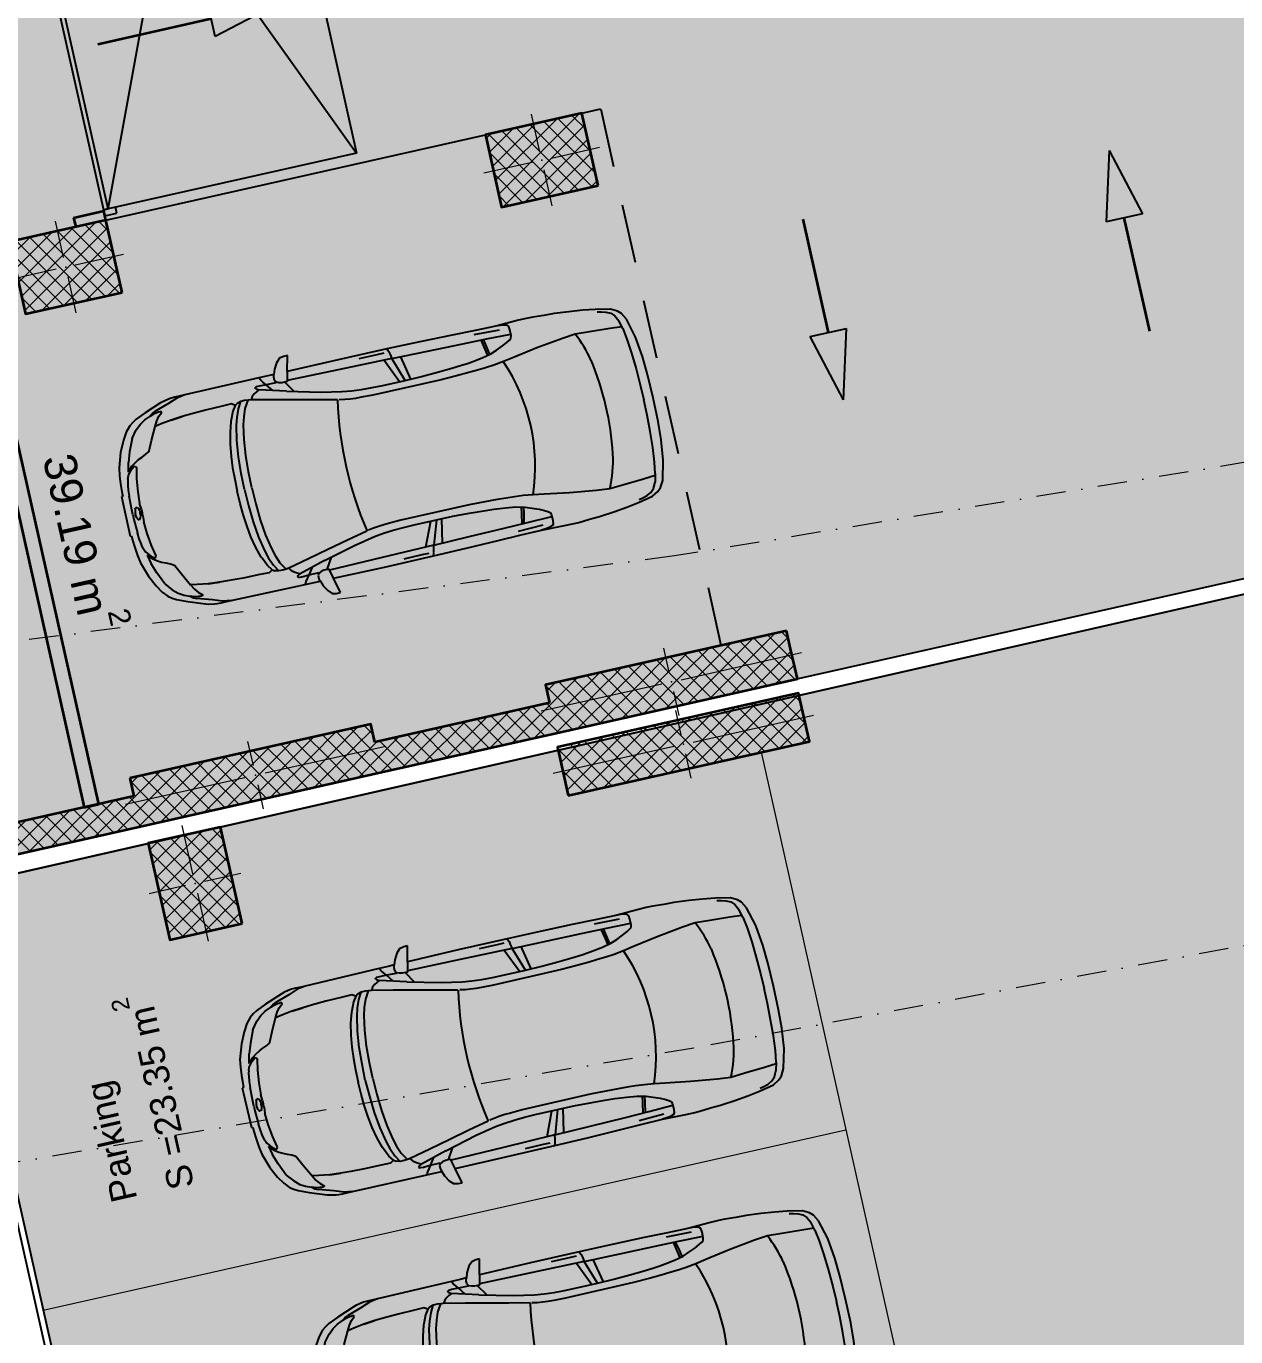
# Model space of a CAD drawing. Header units: millimetres. Extents: x -7085 to 93650, y -113521 to 35214.
# Drawn here: x 57677 to 67471, y -36957 to -26350 of the extents above; entities that cross this region are included whole.
import ezdxf

# ---------------------------------------------------------------- set-up
doc = ezdxf.new("R2010")
doc.units = ezdxf.units.MM
doc.header["$MEASUREMENT"] = 0
doc.linetypes.add('Dot & Dashed', pattern=[502.708322, 238.125, -132.291667, 0, -132.291655])
doc.linetypes.add('Long Dashed', pattern=[793.749976, 476.249993, -317.499983])
for name, color, linetype, lineweight in [('A - Fill Zone_Pen_No__1', 7, 'Continuous', 13), ('A - Muret_Pen_No__7', 7, 'Continuous', 35), ('A - Pllaka mbi bodrum_Pen_No__42', 8, 'Continuous', 25), ('A - Pllaka Suteren_Pen_No__42', 8, 'Continuous', 25), ('A - Shtyllat_Pen_No__1', 7, 'Continuous', 13), ('A - Shtyllat_Pen_No__7', 7, 'Continuous', 35), ('A -Polyline_Pen_No__1', 7, 'Continuous', 13), ('A -Polyline_Pen_No__42', 8, 'Continuous', 25), ('A4 - Pllaka Suterenit_Pen_No__42', 8, 'Continuous', 25), ('ARCHICAD Doors_Pen_No__42', 8, 'Continuous', 25), ('Interior - Furniture _Pen_No__42', 8, 'Continuous', 25)]:
    doc.layers.add(name, color=color, linetype=linetype, lineweight=lineweight)
for name, color, linetype, lineweight, true_color in [('A - Fill Zone_Pen_No__102', 7, 'Continuous', 13, 0xcccccc), ('A - Fill Zone_Pen_No__156', 7, 'Continuous', 20, 0x54689e), ('A - Fill Zone_Pen_No__176', 7, 'Continuous', 15, 0x93a0c6), ('A - Muret_Pen_No__102', 7, 'Continuous', 13, 0xcccccc), ('A - Parcelat_Pen_No__161', 7, 'Continuous', 13, 0x6a6a6a), ('A - Sutereni Polyline_Pen_No__4', 7, 'Continuous', 20, 0x029e21), ('A -Polyline_Pen_No__48', 7, 'Continuous', 25, 0xa80f02), ('A -Polyline_Pen_No__8', 7, 'Continuous', 35, 0xa80f02)]:
    doc.layers.add(name, color=color, linetype=linetype, lineweight=lineweight, true_color=true_color)
for name, color, linetype in [('A - Muret', 7, 'Continuous'), ('A - Pllaka mbi bodrum', 7, 'Continuous'), ('A - Pllaka Suteren', 7, 'Continuous'), ('A - Shtyllat', 7, 'Continuous'), ('A -Polyline', 7, 'Continuous'), ('A4 - Pllaka Suterenit', 7, 'Continuous')]:
    doc.layers.add(name, color=color, linetype=linetype)
doc.styles.add('GENERATED_STYLE_1', font='')
doc.styles.get('GENERATED_STYLE_1').set_extended_font_data('Arial', bold=True)
pattern_1 = [(45, (0, 0), (-68.94291, 68.94291), []), (135, (0, 0), (68.94291, 68.94291), [])]

# ---------------------------------------------------------------- blocks, each defined once
blk = doc.blocks.new('Slab_2', base_point=(52250, 0))
at = {"layer": 'A - Pllaka Suteren_Pen_No__42', "color": 8, "linetype": 'Continuous', "lineweight": 25, "flags": 128}
blk.add_lwpolyline([(52250, 0), (73150, 0), (73150, -14958), (72314, -15145), (75434, -29049), (55508, -33521), (54446, -28788), (53340, -23861), (52250, -19001)], close=True, dxfattribs=at)
blk = doc.blocks.new('Slab_4', base_point=(52202, -19051))
at = {"layer": 'A - Pllaka mbi bodrum_Pen_No__42', "color": 8, "linetype": 'Continuous', "lineweight": 25, "flags": 128}
blk.add_lwpolyline([(52202, -19051), (4150, -19050), (4150, -24901), (27100, -24901), (27100, -53141), (34367, -53141), (34572, -54048), (58272, -48655), (58121, -47975), (60193, -47573), (56977, -33242), (55470, -33580), (54395, -28800), (53758, -28901), (42448, -29954), (42022, -24921), (53287, -23873)], close=True, dxfattribs=at)
blk = doc.blocks.new('Slab_7', base_point=(75456, -29147))
at = {"layer": 'A4 - Pllaka Suterenit_Pen_No__42', "color": 8, "linetype": 'Continuous', "lineweight": 25, "flags": 128}
blk.add_lwpolyline([(75456, -29147), (55543, -33675), (58736, -47907), (58671, -47919), (58819, -48582), (63265, -68393), (83257, -63910)], close=True, dxfattribs=at)
blk = doc.blocks.new('Slab_8', base_point=(63264, -68393))
at = {"layer": 'A4 - Pllaka Suterenit_Pen_No__42', "color": 8, "linetype": 'Continuous', "lineweight": 25, "flags": 128}
blk.add_lwpolyline([(63264, -68393), (83257, -63910), (75456, -29147), (57048, -33333), (60253, -47613), (58670, -47919), (58818, -48582), (58819, -48582)], close=True, dxfattribs=at)
blk = doc.blocks.new('Wall_19', base_point=(63921, -31633))
at = {"layer": 'A - Muret_Pen_No__102', "linetype": 'Continuous', "lineweight": 13, "true_color": 0xcccccc}
h = blk.add_hatch(dxfattribs=at)
h.set_pattern_fill('Concrete_Block', color=254, style=0, pattern_type=2)
h.set_pattern_definition(pattern_1)
h.paths.add_polyline_path([(60500, -32144), (60554, -32388), (61969, -32071), (61914, -31827)])
h = blk.add_hatch(dxfattribs=at)
h.set_pattern_fill('Concrete_Block', color=254, style=0, pattern_type=2)
h.set_pattern_definition(pattern_1)
h.paths.add_polyline_path([(55844, -33189), (55898, -33433), (58603, -32826), (58548, -32582)])
at = {"layer": 'A - Muret_Pen_No__7', "color": 7, "linetype": 'Continuous', "lineweight": 35, "flags": 128}
for points in [[(61914, -31827), (60500, -32144)], [(60554, -32388), (61969, -32071)], [(58548, -32582), (55844, -33189)], [(55898, -33433), (58603, -32826)]]:
    blk.add_lwpolyline(points, dxfattribs=at)
blk = doc.blocks.new('Door 22')
at = {"layer": 'ARCHICAD Doors_Pen_No__42', "color": 8, "linetype": 'Continuous', "lineweight": 25}
for p, q in [((-260, 394), (-237, 427)), ((-237, 427), (372, 0)), ((349, -33), (-260, 394)), ((-387, 24), (-437, 24)), ((-437, 24), (-437, 5)), ((-437, 5), (-387, 5)), ((-400, 5), (-437, 5)), ((-400, 5), (-437, 5)), ((-375, 5), (-400, 5)), ((-400, 5), (-400, 0)), ((-400, 0), (-400, 5)), ((-400, 0), (-400, 5)), ((-400, 0), (-375, 0)), ((-372, 0), (-400, 0)), ((-400, 0), (-400, -115)), ((-400, -115), (-400, 0)), ((-400, -115), (-400, 0)), ((-387, 5), (-387, 24)), ((-375, 0), (-375, 5)), ((-372, -40), (-372, 0)), ((372, 0), (349, -33)), ((400, 0), (372, 0)), ((372, 0), (372, -40)), ((400, 5), (375, 5)), ((375, 5), (375, 0)), ((375, 0), (400, 0)), ((437, 24), (387, 24)), ((387, 24), (387, 5)), ((387, 5), (437, 5)), ((400, 0), (400, 5)), ((400, 0), (400, 5)), ((400, 0), (400, 5)), ((400, 5), (437, 5)), ((400, 5), (437, 5)), ((400, -115), (400, 0)), ((400, -115), (400, 0)), ((400, -115), (400, 0)), ((437, 5), (437, 24)), ((-360, -40), (-372, -40)), ((-360, -115), (-360, -40)), ((372, -40), (360, -40)), ((360, -40), (360, -115)), ((-387, -115), (-437, -115)), ((-437, -115), (-437, -134)), ((-400, -115), (-437, -115)), ((-400, -115), (-437, -115)), ((-437, -134), (-387, -134)), ((-400, -115), (-360, -115)), ((-387, -134), (-387, -115)), ((360, -115), (400, -115)), ((437, -115), (387, -115)), ((387, -115), (387, -134)), ((387, -134), (437, -134)), ((400, -115), (437, -115)), ((400, -115), (437, -115)), ((437, -134), (437, -115))]:
    blk.add_line(p, q, dxfattribs=at)
blk.add_arc((372, 0), 744, 145, 180, dxfattribs=at)
blk = doc.blocks.new('Wall_30', base_point=(57257, -28158))
at = {"layer": 'A - Muret_Pen_No__102', "linetype": 'Continuous', "lineweight": 0, "true_color": 0xcccccc}
for points in [[(57257, -28158), (57166, -28301), (57273, -28779), (57390, -28753)], [(57565, -29533), (57448, -29560), (58147, -32672), (58264, -32646)]]:
    blk.add_hatch(color=254, dxfattribs=at).paths.add_polyline_path(points)
at = {"layer": 'A - Muret_Pen_No__7', "color": 7, "linetype": 'Continuous', "lineweight": 35}
for p, q in [((57273, -28779), (57265, -28743)), ((57390, -28753), (57382, -28717)), ((57278, -28778), (57273, -28779)), ((57390, -28753), (57278, -28778)), ((57453, -29559), (57448, -29560)), ((57448, -29560), (57456, -29596)), ((57565, -29533), (57453, -29559)), ((57565, -29533), (57573, -29569))]:
    blk.add_line(p, q, dxfattribs=at)
at = {"layer": 'A - Muret_Pen_No__7', "color": 7, "linetype": 'Continuous', "lineweight": 35, "flags": 128}
for points in [[(57390, -28753), (57257, -28158)], [(57166, -28301), (57273, -28779)], [(57448, -29560), (58147, -32672)], [(58264, -32646), (57565, -29533)], [(58147, -32672), (58264, -32646)]]:
    blk.add_lwpolyline(points, dxfattribs=at)
at = {"layer": 'ARCHICAD Doors_Pen_No__42', "color": 8, "linetype": 'Continuous', "lineweight": 25, "zscale": 1000, "rotation": 102.6469138785916}
blk.add_blockref('Door 22', (57365, -29168), dxfattribs=at)
blk = doc.blocks.new('Overhead Garage Door 22')
at = {"layer": 'ARCHICAD Doors_Pen_No__42', "color": 8, "linetype": 'Continuous', "lineweight": 25}
for p, q in [((2440, 2350), (-2440, 2350)), ((-2440, 2350), (-2440, 290)), ((-2440, 290), (2440, 2350)), ((2440, 290), (-2440, 2350)), ((2440, 290), (2440, 2350)), ((-2490, 250), (-2490, 350)), ((-2490, 350), (-2440, 350)), ((-2440, 350), (-2440, 250)), ((2440, 350), (2490, 350)), ((2440, 250), (2440, 350)), ((2490, 350), (2490, 250)), ((-2440, 250), (-2490, 250)), ((-2450, 0), (-2450, 250)), ((-2440, 250), (-2440, 290)), ((-2440, 290), (2440, 290)), ((2440, 250), (-2440, 250)), ((2440, 290), (2440, 250)), ((2490, 250), (2440, 250)), ((2450, 0), (2450, 250))]:
    blk.add_line(p, q, dxfattribs=at)
blk = doc.blocks.new('Wall_34', base_point=(58321, -27919))
at = {"layer": 'A - Muret_Pen_No__102', "linetype": 'Continuous', "lineweight": 0, "true_color": 0xcccccc}
for points in [[(57216, -22991), (56972, -23046), (56988, -23119), (57232, -23064)], [(58305, -27845), (58061, -27900), (58078, -27973), (58321, -27919)]]:
    blk.add_hatch(color=254, dxfattribs=at).paths.add_polyline_path(points)
at = {"layer": 'A - Muret_Pen_No__7', "color": 7, "linetype": 'Continuous', "lineweight": 35}
for p, q in [((56988, -23119), (57232, -23064)), ((58061, -27900), (58305, -27845))]:
    blk.add_line(p, q, dxfattribs=at)
at = {"layer": 'A - Muret_Pen_No__7', "color": 7, "linetype": 'Continuous', "lineweight": 35, "flags": 128}
for points in [[(57232, -23064), (57216, -22991)], [(56972, -23046), (56988, -23119)], [(58321, -27919), (58305, -27845)], [(58061, -27900), (58078, -27973)]]:
    blk.add_lwpolyline(points, dxfattribs=at)
at = {"layer": 'ARCHICAD Doors_Pen_No__42', "color": 8, "linetype": 'Continuous', "lineweight": 25, "xscale": -1, "zscale": 1000, "rotation": 282.6469138785832}
blk.add_blockref('Overhead Garage Door 22', (57525, -25510), dxfattribs=at)
blk = doc.blocks.new('Column_58', base_point=(59535, -32412))
at = {"layer": 'A - Shtyllat', "linetype": 'Continuous', "lineweight": 0, "true_color": 0x000000}
h = blk.add_hatch(dxfattribs=at)
h.set_pattern_fill('Concrete_Block', color=18, style=0, pattern_type=2)
h.set_pattern_definition(pattern_1)
h.paths.add_polyline_path([(58515, -32436), (58548, -32582), (60500, -32144), (60467, -31998)])
h = blk.add_hatch(dxfattribs=at)
h.set_pattern_fill('Concrete_Block', color=18, style=0, pattern_type=2)
h.set_pattern_definition(pattern_1)
h.paths.add_polyline_path([(58548, -32582), (58603, -32826), (60554, -32388), (60500, -32144)])
at = {"layer": 'A - Shtyllat_Pen_No__1', "color": 7, "linetype": 'Continuous', "lineweight": 13}
for p, q in [((59517, -32334), (59473, -32139)), ((59613, -32394), (60589, -32176)), ((59457, -32430), (58481, -32648)), ((59552, -32490), (59596, -32685))]:
    blk.add_line(p, q, dxfattribs=at)
blk.add_point((59535, -32412), dxfattribs=at)
at = {"layer": 'A - Shtyllat_Pen_No__7', "color": 7, "linetype": 'Continuous', "lineweight": 35, "flags": 128}
for points in [[(60500, -32144), (60467, -31998), (58515, -32436)], [(58515, -32436), (58548, -32582)], [(58603, -32826), (60554, -32388)]]:
    blk.add_lwpolyline(points, dxfattribs=at)
blk = doc.blocks.new('Column_63', base_point=(61851, -27434))
at = {"layer": 'A - Shtyllat', "linetype": 'Continuous', "lineweight": 0, "true_color": 0x000000}
h = blk.add_hatch(dxfattribs=at)
h.set_pattern_fill('Concrete_Block', color=18, style=0, pattern_type=2)
h.set_pattern_definition(pattern_1)
h.paths.add_polyline_path([(62307, -27639), (62176, -27054), (61395, -27229), (61526, -27814)])
at = {"layer": 'A - Shtyllat_Pen_No__1', "color": 7, "linetype": 'Continuous', "lineweight": 13}
for p, q in [((61834, -27356), (61768, -27063)), ((61929, -27417), (62319, -27329)), ((61773, -27452), (61383, -27539)), ((61869, -27512), (61934, -27805))]:
    blk.add_line(p, q, dxfattribs=at)
blk.add_point((61851, -27434), dxfattribs=at)
at = {"layer": 'A - Shtyllat_Pen_No__7', "color": 7, "linetype": 'Continuous', "lineweight": 35, "flags": 128}
blk.add_lwpolyline([(62307, -27639), (62176, -27054), (61395, -27229), (61526, -27814)], close=True, dxfattribs=at)
blk = doc.blocks.new('Column_64', base_point=(62901, -31657))
at = {"layer": 'A - Shtyllat', "linetype": 'Continuous', "lineweight": 0, "true_color": 0x000000}
h = blk.add_hatch(dxfattribs=at)
h.set_pattern_fill('Concrete_Block', color=18, style=0, pattern_type=2)
h.set_pattern_definition(pattern_1)
h.paths.add_polyline_path([(63833, -31243), (61881, -31680), (61914, -31827), (63866, -31389)])
h = blk.add_hatch(dxfattribs=at)
h.set_pattern_fill('Concrete_Block', color=18, style=0, pattern_type=2)
h.set_pattern_definition(pattern_1)
h.paths.add_polyline_path([(63866, -31389), (61914, -31827), (61969, -32071), (63921, -31633)])
at = {"layer": 'A - Shtyllat_Pen_No__1', "color": 7, "linetype": 'Continuous', "lineweight": 13}
for p, q in [((62883, -31579), (62840, -31383)), ((62979, -31639), (63955, -31420)), ((62823, -31674), (61847, -31893)), ((62919, -31735), (62962, -31930))]:
    blk.add_line(p, q, dxfattribs=at)
blk.add_point((62901, -31657), dxfattribs=at)
at = {"layer": 'A - Shtyllat_Pen_No__7', "color": 7, "linetype": 'Continuous', "lineweight": 35, "flags": 128}
for points in [[(63833, -31243), (61881, -31680), (61914, -31827)], [(63866, -31389), (63833, -31243)], [(61969, -32071), (63921, -31633), (63866, -31389)]]:
    blk.add_lwpolyline(points, dxfattribs=at)
blk = doc.blocks.new('Column_67', base_point=(57997, -28299))
at = {"layer": 'A - Shtyllat', "linetype": 'Continuous', "lineweight": 0, "true_color": 0x000000}
h = blk.add_hatch(dxfattribs=at)
h.set_pattern_fill('Concrete_Block', color=18, style=0, pattern_type=2)
h.set_pattern_definition(pattern_1)
h.paths.add_polyline_path([(58453, -28504), (58321, -27919), (57541, -28094), (57672, -28679)])
at = {"layer": 'A - Shtyllat_Pen_No__1', "color": 7, "linetype": 'Continuous', "lineweight": 13}
for p, q in [((57979, -28221), (57914, -27928)), ((58075, -28281), (58465, -28194)), ((57919, -28316), (57529, -28404)), ((58014, -28377), (58080, -28670))]:
    blk.add_line(p, q, dxfattribs=at)
blk.add_point((57997, -28299), dxfattribs=at)
at = {"layer": 'A - Shtyllat_Pen_No__7', "color": 7, "linetype": 'Continuous', "lineweight": 35, "flags": 128}
blk.add_lwpolyline([(58453, -28504), (58321, -27919), (57541, -28094), (57672, -28679)], close=True, dxfattribs=at)
blk = doc.blocks.new('Column_144', base_point=(59045, -33288))
at = {"layer": 'A - Shtyllat', "linetype": 'Continuous', "lineweight": 0, "true_color": 0x000000}
h = blk.add_hatch(dxfattribs=at)
h.set_pattern_fill('Concrete_Block', color=18, style=0, pattern_type=2)
h.set_pattern_definition(pattern_1)
h.paths.add_polyline_path([(59425, -33612), (59250, -32832), (58665, -32963), (58840, -33744)])
at = {"layer": 'A - Shtyllat_Pen_No__1', "color": 7, "linetype": 'Continuous', "lineweight": 13}
for p, q in [((59027, -33210), (58940, -32820)), ((58967, -33305), (58674, -33371)), ((59123, -33270), (59416, -33205)), ((59063, -33366), (59150, -33756))]:
    blk.add_line(p, q, dxfattribs=at)
blk.add_point((59045, -33288), dxfattribs=at)
at = {"layer": 'A - Shtyllat_Pen_No__7', "color": 7, "linetype": 'Continuous', "lineweight": 35, "flags": 128}
blk.add_lwpolyline([(59425, -33612), (59250, -32832), (58665, -32963), (58840, -33744)], close=True, dxfattribs=at)
blk = doc.blocks.new('Column_146', base_point=(62998, -32162))
at = {"layer": 'A - Shtyllat', "linetype": 'Continuous', "lineweight": 0, "true_color": 0x000000}
h = blk.add_hatch(dxfattribs=at)
h.set_pattern_fill('Concrete_Block', color=18, style=0, pattern_type=2)
h.set_pattern_definition(pattern_1)
h.paths.add_polyline_path([(62066, -32576), (64018, -32138), (63930, -31748), (61979, -32186)])
at = {"layer": 'A - Shtyllat_Pen_No__1', "color": 7, "linetype": 'Continuous', "lineweight": 13}
for p, q in [((62981, -32084), (62937, -31889)), ((63076, -32145), (64052, -31926)), ((62920, -32180), (61944, -32399)), ((63016, -32240), (63059, -32436))]:
    blk.add_line(p, q, dxfattribs=at)
blk.add_point((62998, -32162), dxfattribs=at)
at = {"layer": 'A - Shtyllat_Pen_No__7', "color": 7, "linetype": 'Continuous', "lineweight": 35, "flags": 128}
blk.add_lwpolyline([(62066, -32576), (64018, -32138), (63930, -31748), (61979, -32186)], close=True, dxfattribs=at)
blk = doc.blocks.new('Car 05 22')
at = {"layer": 'Interior - Furniture _Pen_No__42', "color": 8, "linetype": 'Continuous', "lineweight": 25}
for p, q in [((1961, 983), (1929, 983)), ((1929, 983), (1958, 858)), ((1997, 975), (1961, 983)), ((2027, 945), (1997, 975)), ((-78, 851), (-168, 845)), ((-24, 852), (-78, 851)), ((40, 852), (-24, 852)), ((231, 846), (40, 852)), ((591, 852), (400, 848)), ((857, 856), (591, 852)), ((1130, 859), (857, 856)), ((1130, 859), (1121, 838)), ((1536, 860), (1130, 859)), ((1958, 858), (1536, 860)), ((1958, 858), (1977, 777)), ((2055, 898), (2027, 945)), ((2068, 858), (2055, 898)), ((2120, 857), (2068, 858)), ((2075, 836), (2068, 858)), ((2193, 856), (2120, 857)), ((2182, 834), (2193, 856)), ((2808, 853), (2193, 856)), ((2856, 853), (2808, 853)), ((2808, 853), (2877, 843)), ((2891, 853), (2856, 853)), ((2923, 852), (2891, 853)), ((2945, 849), (2923, 852)), ((2990, 840), (2945, 849)), ((-758, 747), (-785, 722)), ((-706, 776), (-758, 747)), ((-701, 743), (-729, 716)), ((-585, 801), (-706, 776)), ((-665, 761), (-701, 743)), ((-627, 772), (-665, 761)), ((-595, 778), (-627, 772)), ((-483, 817), (-585, 801)), ((-372, 830), (-483, 817)), ((-252, 841), (-372, 830)), ((-168, 845), (-252, 841)), ((125, 791), (129, 820)), ((126, 744), (125, 791)), ((327, 762), (125, 756)), ((132, 723), (126, 744)), ((129, 820), (139, 832)), ((139, 832), (165, 840)), ((165, 840), (195, 844)), ((195, 844), (231, 846)), ((211, 809), (418, 816)), ((400, 848), (231, 846)), ((522, 765), (327, 762)), ((355, 762), (339, 683)), ((373, 763), (357, 683)), ((814, 769), (522, 765)), ((1109, 774), (814, 769)), ((1036, 773), (997, 579)), ((1042, 578), (1108, 774)), ((1173, 775), (1090, 578)), ((1115, 809), (1109, 774)), ((1109, 774), (1538, 780)), ((1120, 833), (1115, 809)), ((1121, 838), (1120, 836)), ((1120, 836), (1120, 833)), ((1163, 830), (1220, 829)), ((1220, 829), (1370, 831)), ((1538, 780), (1975, 786)), ((1939, 686), (1996, 777)), ((1977, 777), (2020, 777)), ((2000, 702), (2214, 763)), ((2020, 777), (2044, 783)), ((2044, 783), (2063, 792)), ((2063, 792), (2070, 800)), ((2069, 788), (2065, 794)), ((2069, 788), (2148, 790)), ((2070, 800), (2075, 809)), ((2075, 809), (2075, 836)), ((2107, 732), (2148, 790)), ((2148, 790), (2167, 814)), ((2148, 790), (2206, 792)), ((2167, 814), (2182, 834)), ((2206, 792), (2227, 791)), ((2227, 770), (2214, 763)), ((2214, 763), (2238, 752)), ((2227, 791), (2233, 790)), ((2234, 774), (2227, 770)), ((2233, 790), (2238, 787)), ((2238, 777), (2234, 774)), ((2241, 784), (2238, 787)), ((2238, 777), (2241, 781)), ((2238, 752), (2259, 740)), ((2241, 781), (2241, 784)), ((2877, 843), (2954, 814)), ((2904, 833), (2905, 833)), ((2954, 814), (3076, 775)), ((3014, 833), (2990, 840)), ((3154, 783), (3014, 833)), ((3022, 758), (3024, 762)), ((3024, 754), (3022, 758)), ((3024, 762), (3035, 765)), ((3038, 743), (3024, 754)), ((3035, 765), (3047, 764)), ((3051, 731), (3038, 743)), ((3047, 764), (3061, 763)), ((3061, 763), (3090, 757)), ((3100, 763), (3076, 775)), ((3090, 757), (3108, 751)), ((3114, 753), (3100, 763)), ((3108, 751), (3123, 746)), ((3123, 746), (3114, 753)), ((3170, 727), (3123, 746)), ((3236, 748), (3154, 783)), ((3269, 728), (3236, 748)), ((-815, 668), (-855, 511)), ((-785, 722), (-815, 668)), ((-768, 602), (-751, 670)), ((-729, 716), (-751, 670)), ((-501, 634), (-383, 642)), ((-383, 642), (-274, 631)), ((147, 711), (132, 723)), ((171, 697), (147, 711)), ((213, 677), (171, 697)), ((266, 655), (213, 677)), ((319, 636), (266, 655)), ((339, 683), (330, 634)), ((357, 683), (347, 629)), ((2000, 702), (1730, 634)), ((1953, 621), (2122, 660)), ((2122, 660), (2294, 698)), ((2259, 740), (2269, 731)), ((2269, 731), (2279, 722)), ((2279, 722), (2294, 698)), ((2294, 698), (2317, 701)), ((2294, 698), (2294, 698)), ((2317, 701), (2346, 703)), ((2355, 640), (2317, 701)), ((2346, 703), (2379, 702)), ((2380, 575), (2355, 640)), ((2410, 649), (2379, 702)), ((2379, 702), (2411, 694)), ((2436, 583), (2410, 649)), ((2411, 694), (2411, 694)), ((2429, 682), (2411, 694)), ((2429, 682), (2457, 700)), ((2429, 682), (2429, 682)), ((2429, 682), (2457, 640)), ((2457, 700), (2535, 698)), ((2457, 640), (2487, 574)), ((2535, 698), (2535, 698)), ((2535, 698), (2673, 696)), ((2673, 696), (2787, 691)), ((2787, 691), (2868, 687)), ((2868, 687), (2960, 679)), ((2960, 679), (2868, 687)), ((2960, 679), (3047, 666)), ((3047, 666), (3100, 657)), ((3065, 715), (3051, 731)), ((3077, 698), (3065, 715)), ((3100, 657), (3077, 698)), ((3153, 554), (3100, 657)), ((3212, 701), (3170, 727)), ((3254, 663), (3212, 701)), ((3302, 603), (3254, 663)), ((3299, 706), (3269, 728)), ((3337, 663), (3299, 706)), ((3374, 604), (3337, 663)), ((-768, 602), (-783, 510)), ((-764, 617), (-666, 624)), ((-666, 624), (-501, 634)), ((-274, 631), (-56, 601)), ((-56, 601), (146, 567)), ((146, 567), (233, 552)), ((233, 552), (315, 541)), ((315, 541), (384, 535)), ((393, 618), (319, 636)), ((384, 535), (454, 530)), ((475, 607), (393, 618)), ((454, 530), (526, 526)), ((521, 602), (475, 607)), ((570, 597), (521, 602)), ((653, 591), (570, 597)), ((773, 585), (653, 591)), ((907, 580), (773, 585)), ((1042, 578), (907, 580)), ((1228, 578), (1042, 578)), ((1316, 580), (1228, 578)), ((1403, 584), (1316, 580)), ((1484, 590), (1403, 584)), ((1562, 601), (1484, 590)), ((1511, 528), (1554, 533)), ((1554, 533), (1597, 541)), ((1730, 634), (1562, 601)), ((1597, 541), (1597, 541)), ((1611, 544), (1780, 582)), ((1780, 582), (1953, 621)), ((2397, 514), (2380, 575)), ((2454, 522), (2436, 583)), ((2487, 574), (2492, 562)), ((2492, 562), (2518, 477)), ((3190, 476), (3153, 554)), ((3302, 603), (3346, 501)), ((3418, 513), (3374, 604)), ((-855, 511), (-875, 345)), ((-783, 510), (-795, 391)), ((526, 526), (628, 522)), ((628, 522), (757, 518)), ((757, 518), (1323, 518)), ((1323, 518), (1420, 522)), ((1420, 522), (1467, 524)), ((1467, 524), (1511, 528)), ((2419, 396), (2397, 514)), ((2478, 401), (2454, 522)), ((2518, 477), (2538, 384)), ((3199, 467), (3190, 476)), ((3221, 454), (3199, 467)), ((3256, 439), (3221, 454)), ((3288, 425), (3256, 439)), ((3319, 408), (3288, 425)), ((3346, 501), (3374, 420)), ((3457, 393), (3418, 513)), ((-875, 345), (-883, 195)), ((-795, 391), (-802, 259)), ((2434, 266), (2419, 396)), ((2494, 269), (2478, 401)), ((2538, 384), (2551, 286)), ((3353, 384), (3319, 408)), ((3325, 377), (3321, 370)), ((3321, 370), (3321, 362)), ((3321, 362), (3338, 277)), ((3328, 380), (3325, 377)), ((3338, 379), (3328, 380)), ((3364, 358), (3338, 379)), ((3377, 360), (3353, 384)), ((3397, 316), (3364, 358)), ((3391, 344), (3374, 420)), ((3391, 344), (3377, 360)), ((3468, 331), (3457, 393)), ((3474, 264), (3468, 331)), ((-802, 259), (-807, 125)), ((2442, 132), (2434, 266)), ((2503, 133), (2494, 269)), ((2551, 286), (2560, 194)), ((3338, 277), (3352, 173)), ((3408, 289), (3397, 316)), ((3408, 289), (3414, 267)), ((3414, 267), (3418, 243)), ((3418, 243), (3424, 201)), ((3478, 200), (3474, 264)), ((-883, 195), (-885, 0)), ((-807, 125), (-808, 0)), ((2444, 0), (2442, 132)), ((2506, 0), (2503, 133)), ((2560, 194), (2564, 101)), ((3352, 173), (3358, 76)), ((3424, 201), (3428, 152)), ((3432, 40), (3428, 152)), ((3479, 165), (3478, 200)), ((3490, 165), (3479, 165)), ((3490, -165), (3490, 165)), ((-885, 0), (-883, -195)), ((-807, -125), (-808, 0)), ((2444, 0), (2442, -132)), ((2564, 101), (2566, 0)), ((2564, -101), (2566, 0)), ((3354, 28), (3358, 76)), ((3354, 28), (3354, -1)), ((3354, -28), (3354, 1)), ((3371, 12), (3370, -1)), ((3371, -12), (3370, 1)), ((3372, 24), (3371, 12)), ((3376, 39), (3372, 24)), ((3382, 47), (3376, 39)), ((3386, 48), (3382, 47)), ((3386, 48), (3394, 48)), ((3399, 47), (3394, 48)), ((3404, 39), (3399, 47)), ((3404, 39), (3408, 24)), ((3408, 24), (3410, 8)), ((3410, 8), (3410, 0)), ((3432, 57), (3432, 57)), ((3432, 0), (3432, 40)), ((3432, 0), (3432, -40)), ((2506, 0), (2503, -133)), ((2560, -194), (2564, -101)), ((3352, -173), (3358, -76)), ((3354, -28), (3358, -76)), ((3372, -24), (3371, -12)), ((3376, -39), (3372, -24)), ((3382, -47), (3376, -39)), ((3386, -48), (3382, -47)), ((3386, -48), (3394, -48)), ((3399, -47), (3394, -48)), ((3404, -39), (3399, -47)), ((3404, -39), (3408, -24)), ((3408, -24), (3410, -8)), ((3410, -8), (3410, 0)), ((3432, -40), (3428, -152)), ((3432, -57), (3432, -57)), ((-883, -195), (-875, -345)), ((-802, -259), (-807, -125)), ((2442, -132), (2434, -266)), ((2503, -133), (2494, -269)), ((2551, -286), (2560, -194)), ((3338, -277), (3352, -173)), ((3418, -243), (3424, -201)), ((3424, -201), (3428, -152)), ((3474, -264), (3478, -200)), ((3478, -200), (3479, -165)), ((3479, -165), (3490, -165)), ((-795, -391), (-802, -259)), ((2434, -266), (2419, -396)), ((2494, -269), (2478, -401)), ((2538, -384), (2551, -286)), ((3321, -362), (3338, -277)), ((3397, -316), (3364, -358)), ((3408, -289), (3397, -316)), ((3408, -289), (3414, -267)), ((3414, -267), (3418, -243)), ((3468, -331), (3474, -264)), ((-875, -345), (-855, -511)), ((-783, -510), (-795, -391)), ((2419, -396), (2397, -514)), ((2478, -401), (2454, -522)), ((2518, -477), (2538, -384)), ((3319, -408), (3288, -425)), ((3353, -384), (3319, -408)), ((3321, -370), (3321, -362)), ((3325, -377), (3321, -370)), ((3328, -380), (3325, -377)), ((3338, -379), (3328, -380)), ((3364, -358), (3338, -379)), ((3346, -501), (3374, -420)), ((3377, -360), (3353, -384)), ((3391, -344), (3374, -420)), ((3391, -344), (3377, -360)), ((3418, -513), (3457, -393)), ((3457, -393), (3468, -331)), ((-855, -511), (-815, -668)), ((-768, -602), (-783, -510)), ((454, -530), (526, -526)), ((526, -526), (628, -522)), ((628, -522), (757, -518)), ((757, -518), (1323, -518)), ((1323, -518), (1420, -522)), ((1420, -522), (1467, -524)), ((1467, -524), (1511, -528)), ((1511, -528), (1554, -533)), ((2397, -514), (2380, -575)), ((2454, -522), (2436, -583)), ((2492, -562), (2518, -477)), ((3190, -476), (3153, -554)), ((3199, -467), (3190, -476)), ((3221, -454), (3199, -467)), ((3256, -439), (3221, -454)), ((3288, -425), (3256, -439)), ((3302, -603), (3346, -501)), ((3374, -604), (3418, -513)), ((-768, -602), (-751, -670)), ((-764, -617), (-666, -624)), ((-666, -624), (-501, -634)), ((-501, -634), (-383, -642)), ((-383, -642), (-274, -631)), ((-274, -631), (-56, -601)), ((-56, -601), (146, -567)), ((146, -567), (233, -552)), ((233, -552), (315, -541)), ((319, -636), (266, -655)), ((315, -541), (384, -535)), ((393, -618), (319, -636)), ((339, -683), (330, -634)), ((357, -683), (347, -629)), ((384, -535), (454, -530)), ((475, -607), (393, -618)), ((521, -602), (475, -607)), ((570, -597), (521, -602)), ((653, -591), (570, -597)), ((773, -585), (653, -591)), ((907, -580), (773, -585)), ((1042, -578), (907, -580)), ((1036, -773), (997, -579)), ((1042, -578), (1108, -774)), ((1228, -578), (1042, -578)), ((1173, -775), (1090, -578)), ((1316, -580), (1228, -578)), ((1403, -584), (1316, -580)), ((1484, -590), (1403, -584)), ((1562, -601), (1484, -590)), ((1554, -533), (1597, -541)), ((1730, -634), (1562, -601)), ((1597, -541), (1597, -541)), ((1611, -544), (1780, -582)), ((2000, -702), (1730, -634)), ((1780, -582), (1953, -621)), ((1953, -621), (2122, -660)), ((2380, -575), (2355, -640)), ((2436, -583), (2410, -649)), ((2457, -640), (2487, -574)), ((2487, -574), (2492, -562)), ((3153, -554), (3100, -657)), ((3302, -603), (3254, -663)), ((3337, -663), (3374, -604)), ((-815, -668), (-785, -722)), ((-785, -722), (-758, -747)), ((-729, -716), (-751, -670)), ((-701, -743), (-729, -716)), ((132, -723), (126, -744)), ((147, -711), (132, -723)), ((171, -697), (147, -711)), ((213, -677), (171, -697)), ((266, -655), (213, -677)), ((355, -762), (339, -683)), ((373, -763), (357, -683)), ((1939, -686), (1996, -777)), ((2000, -702), (2214, -763)), ((2107, -732), (2148, -790)), ((2122, -660), (2294, -698)), ((2238, -752), (2259, -740)), ((2259, -740), (2269, -731)), ((2269, -731), (2279, -722)), ((2279, -722), (2294, -698)), ((2294, -698), (2317, -701)), ((2294, -698), (2294, -698)), ((2355, -640), (2317, -701)), ((2317, -701), (2346, -703)), ((2346, -703), (2379, -702)), ((2410, -649), (2379, -702)), ((2379, -702), (2411, -694)), ((2429, -682), (2411, -694)), ((2411, -694), (2411, -694)), ((2429, -682), (2457, -640)), ((2429, -682), (2429, -682)), ((2429, -682), (2457, -700)), ((2457, -700), (2535, -698)), ((2535, -698), (2673, -696)), ((2535, -698), (2535, -698)), ((2673, -696), (2787, -691)), ((2787, -691), (2868, -687)), ((2868, -687), (2960, -679)), ((2960, -679), (2868, -687)), ((2960, -679), (3047, -666)), ((3051, -731), (3038, -743)), ((3047, -666), (3100, -657)), ((3065, -715), (3051, -731)), ((3077, -698), (3065, -715)), ((3100, -657), (3077, -698)), ((3170, -727), (3123, -746)), ((3212, -701), (3170, -727)), ((3254, -663), (3212, -701)), ((3236, -748), (3269, -728)), ((3269, -728), (3299, -706)), ((3299, -706), (3337, -663)), ((-758, -747), (-706, -776)), ((-706, -776), (-585, -801)), ((-665, -761), (-701, -743)), ((-627, -772), (-665, -761)), ((-595, -778), (-627, -772)), ((-585, -801), (-483, -817)), ((-483, -817), (-372, -830)), ((-372, -830), (-252, -841)), ((-252, -841), (-168, -845)), ((-168, -845), (-78, -851)), ((40, -852), (231, -846)), ((126, -744), (125, -791)), ((327, -762), (125, -756)), ((125, -791), (129, -820)), ((129, -820), (139, -832)), ((139, -832), (165, -840)), ((165, -840), (195, -844)), ((195, -844), (231, -846)), ((211, -809), (418, -816)), ((231, -846), (400, -848)), ((522, -765), (327, -762)), ((400, -848), (591, -852)), ((814, -769), (522, -765)), ((1109, -774), (814, -769)), ((1109, -774), (1538, -780)), ((1115, -809), (1109, -774)), ((1120, -833), (1115, -809)), ((1120, -836), (1120, -833)), ((1121, -838), (1120, -836)), ((1130, -859), (1121, -838)), ((1163, -830), (1220, -829)), ((1220, -829), (1370, -831)), ((1538, -780), (1975, -786)), ((1958, -858), (1977, -777)), ((1977, -777), (2020, -777)), ((2020, -777), (2044, -783)), ((2044, -783), (2063, -792)), ((2063, -792), (2070, -800)), ((2069, -788), (2065, -794)), ((2075, -836), (2068, -858)), ((2069, -788), (2148, -790)), ((2070, -800), (2075, -809)), ((2075, -809), (2075, -836)), ((2148, -790), (2167, -814)), ((2148, -790), (2206, -792)), ((2167, -814), (2182, -834)), ((2182, -834), (2193, -856)), ((2206, -792), (2227, -791)), ((2214, -763), (2238, -752)), ((2227, -770), (2214, -763)), ((2234, -774), (2227, -770)), ((2227, -791), (2233, -790)), ((2233, -790), (2238, -787)), ((2238, -777), (2234, -774)), ((2238, -777), (2241, -781)), ((2241, -784), (2238, -787)), ((2241, -781), (2241, -784)), ((2808, -853), (2877, -843)), ((2877, -843), (2954, -814)), ((2945, -849), (2990, -840)), ((2954, -814), (3076, -775)), ((2990, -840), (3014, -833)), ((3014, -833), (3154, -783)), ((3024, -754), (3022, -758)), ((3022, -758), (3024, -762)), ((3038, -743), (3024, -754)), ((3024, -762), (3035, -765)), ((3035, -765), (3047, -764)), ((3047, -764), (3061, -763)), ((3061, -763), (3090, -757)), ((3100, -763), (3076, -775)), ((3090, -757), (3108, -751)), ((3114, -753), (3100, -763)), ((3108, -751), (3123, -746)), ((3123, -746), (3114, -753)), ((3154, -783), (3236, -748)), ((-78, -851), (-24, -852)), ((-24, -852), (40, -852)), ((591, -852), (857, -856)), ((857, -856), (1130, -859)), ((1130, -859), (1536, -860)), ((1536, -860), (1958, -858)), ((1958, -858), (1929, -983)), ((1997, -975), (2027, -945)), ((2027, -945), (2055, -898)), ((2055, -898), (2068, -858)), ((2068, -858), (2120, -857)), ((2120, -857), (2193, -856)), ((2193, -856), (2808, -853)), ((2808, -853), (2856, -853)), ((2856, -853), (2891, -853)), ((2891, -853), (2923, -852)), ((2923, -852), (2945, -849)), ((1929, -983), (1961, -983)), ((1961, -983), (1997, -975))]:
    blk.add_line(p, q, dxfattribs=at)
for centre, radius, start, end in [((493, 218), 973, 154.1545, 170.9117), ((1650, 0), 1520, 158.6992, 201.3008), ((-1245, 0), 2907, 349.2142, 10.7858), ((1856, -2), 2354, 170.8804, 189.9223), ((493, -218), 973, 191.2305, 205.8455)]:
    blk.add_arc(centre, radius, start, end, dxfattribs=at)
blk = doc.blocks.new('Polyline_1', base_point=(66774, -28818))
at = {"layer": 'A -Polyline_Pen_No__48', "linetype": 'Continuous', "lineweight": 25, "true_color": 0xa80f02}
blk.add_hatch(color=14, dxfattribs=at).paths.add_polyline_path([(66445, -27355), (66421, -27934), (66714, -27868)])
at = {"layer": 'A -Polyline_Pen_No__48', "color": 14, "linetype": 'Continuous', "lineweight": 25, "true_color": 0xa80f02}
for p, q in [((66445, -27355), (66421, -27934)), ((66445, -27355), (66714, -27868)), ((66714, -27868), (66421, -27934))]:
    blk.add_line(p, q, dxfattribs=at)
at = {"layer": 'A -Polyline_Pen_No__8', "color": 14, "linetype": 'Continuous', "lineweight": 35, "true_color": 0xa80f02, "flags": 128}
blk.add_lwpolyline([(66774, -28818), (66568, -27901)], dxfattribs=at)
blk = doc.blocks.new('Polyline_2', base_point=(63965, -27911))
at = {"layer": 'A -Polyline_Pen_No__48', "linetype": 'Continuous', "lineweight": 25, "true_color": 0xa80f02}
blk.add_hatch(color=14, dxfattribs=at).paths.add_polyline_path([(64294, -29375), (64318, -28796), (64025, -28862)])
at = {"layer": 'A -Polyline_Pen_No__48', "color": 14, "linetype": 'Continuous', "lineweight": 25, "true_color": 0xa80f02}
for p, q in [((64025, -28862), (64318, -28796)), ((64294, -29375), (64318, -28796)), ((64294, -29375), (64025, -28862))]:
    blk.add_line(p, q, dxfattribs=at)
at = {"layer": 'A -Polyline_Pen_No__8', "color": 14, "linetype": 'Continuous', "lineweight": 35, "true_color": 0xa80f02, "flags": 128}
blk.add_lwpolyline([(63965, -27911), (64171, -28829)], dxfattribs=at)
blk = doc.blocks.new('Polyline_12', base_point=(58257, -26494))
at = {"layer": 'A -Polyline_Pen_No__48', "linetype": 'Continuous', "lineweight": 25, "true_color": 0xa80f02}
blk.add_hatch(color=14, dxfattribs=at).paths.add_polyline_path([(59721, -26165), (59142, -26141), (59207, -26434)])
at = {"layer": 'A -Polyline_Pen_No__48', "color": 14, "linetype": 'Continuous', "lineweight": 25, "true_color": 0xa80f02}
for p, q in [((59721, -26165), (59142, -26141)), ((59207, -26434), (59142, -26141)), ((59721, -26165), (59207, -26434))]:
    blk.add_line(p, q, dxfattribs=at)
at = {"layer": 'A -Polyline_Pen_No__8', "color": 14, "linetype": 'Continuous', "lineweight": 35, "true_color": 0xa80f02, "flags": 128}
blk.add_lwpolyline([(58257, -26494), (59175, -26288)], dxfattribs=at)

msp = doc.modelspace()

# ---------------------------------------------------------------- hatches: boundary and pattern name
at = {"layer": 'A - Fill Zone_Pen_No__102', "linetype": 'Continuous', "lineweight": 0, "true_color": 0xf2f2f2}
for points in [[(63392, -31751), (55508, -33521), (54446, -28788), (62330, -27019)], [(38057, -69641), (62321, -64191), (63265, -68393), (83256, -63910), (75456, -29147), (57048, -33333), (60243, -47569), (58670, -47922), (58821, -48581), (34621, -54102)], [(64314, -35285), (57814, -36744), (57048, -33333), (63544, -31855)], [(65091, -38750), (58591, -40208), (57814, -36744), (64314, -35285)]]:
    msp.add_hatch(color=7, dxfattribs=at).paths.add_polyline_path(points)
at = {"layer": 'A - Fill Zone_Pen_No__176', "linetype": 'Continuous', "lineweight": 0, "true_color": 0x242831}
for points in [[(52250, -6200), (52250, -19001), (55725, -19001), (55725, -14726), (59204, -14726), (59930, -17960), (60280, -17881), (61225, -22092), (53340, -23861), (54446, -28788), (62330, -27019), (63392, -31751), (68604, -30582), (65440, -16483), (65928, -16373), (65884, -16178), (65884, -6200)], [(69025, -30609), (75690, -59922), (69245, -61386), (70467, -66754), (63666, -68302), (62449, -62932), (37864, -68540), (36780, -63725), (68993, -56135), (63544, -31855)]]:
    msp.add_hatch(color=250, dxfattribs=at).paths.add_polyline_path(points)

# ---------------------------------------------------------------- linework, layer by layer
at = {"layer": 'A - Parcelat_Pen_No__161', "color": 251, "linetype": 'Dot & Dashed', "lineweight": 13, "true_color": 0x6a6a6a}
for points in [[(78497, -28085), (62925, -30637)], [(62925, -30637), (55996, -31536)], [(74824, -32434), (63082, -34620)], [(63082, -34620), (49243, -36950)]]:
    msp.add_lwpolyline(points, dxfattribs=at)
at = {"layer": 'A - Sutereni Polyline_Pen_No__4', "color": 104, "linetype": 'Continuous', "lineweight": 20, "true_color": 0x029e21}
msp.add_lwpolyline([(52250, 0), (52250, -19001), (55508, -33521), (75434, -29049), (72314, -15145), (73150, -14958), (73150, 0)], close=True, dxfattribs=at)
at = {"layer": 'A -Polyline_Pen_No__1', "color": 7, "linetype": 'Continuous', "lineweight": 13}
for p, q in [((61982, -32211), (57048, -33333)), ((63627, -32226), (66436, -44740)), ((64314, -35285), (57814, -36744))]:
    msp.add_line(p, q, dxfattribs=at)
at = {"layer": 'A -Polyline_Pen_No__42', "color": 8, "linetype": 'Continuous', "lineweight": 25}
for points in [[(62176, -27054), (62330, -27019)], [(58321, -27919), (61395, -27229)]]:
    msp.add_lwpolyline(points, dxfattribs=at)
at = {"layer": 'A -Polyline_Pen_No__42', "color": 8, "linetype": 'Long Dashed', "lineweight": 25}
msp.add_lwpolyline([(63305, -31361), (62330, -27019)], dxfattribs=at)

# ---------------------------------------------------------------- block references
at = {"layer": 'A - Muret', "color": 7, "lineweight": 35}
for name, p in [('Wall_34', (58321, -27919)), ('Wall_30', (57257, -28158)), ('Wall_19', (63921, -31633))]:
    msp.add_blockref(name, p, dxfattribs=at)
at = {"layer": 'A - Pllaka mbi bodrum', "color": 8, "linetype": 'Continuous', "lineweight": 25}
msp.add_blockref('Slab_4', (52202, -19051), dxfattribs=at)
at = {"layer": 'A - Pllaka Suteren', "color": 8, "linetype": 'Continuous', "lineweight": 25}
msp.add_blockref('Slab_2', (52250, 0), dxfattribs=at)
at = {"layer": 'A - Shtyllat', "color": 7, "lineweight": 35}
for name, p in [('Column_63', (61851, -27434)), ('Column_67', (57997, -28299)), ('Column_64', (62901, -31657)), ('Column_146', (62998, -32162)), ('Column_58', (59535, -32412)), ('Column_144', (59045, -33288))]:
    msp.add_blockref(name, p, dxfattribs=at)
at = {"layer": 'A -Polyline', "color": 14, "linetype": 'Continuous', "lineweight": 35, "true_color": 0xa80f02}
for name, p in [('Polyline_12', (58257, -26494)), ('Polyline_1', (66774, -28818)), ('Polyline_2', (63965, -27911))]:
    msp.add_blockref(name, p, dxfattribs=at)
at = {"layer": 'A4 - Pllaka Suterenit', "color": 8, "linetype": 'Continuous', "lineweight": 25}
for name, p in [('Slab_7', (75456, -29147)), ('Slab_8', (63264, -68393))]:
    msp.add_blockref(name, p, dxfattribs=at)
at = {"layer": 'Interior - Furniture _Pen_No__42', "color": 8, "linetype": 'Continuous', "lineweight": 25, "zscale": 1000}
for p, rotation in [((61889, -29552), 192.6469138785885), ((62865, -34319), 192.9726033145471), ((63449, -36852), 192.9726033145471)]:
    msp.add_blockref('Car 05 22', p, dxfattribs=dict(at, rotation=rotation))

# ---------------------------------------------------------------- texts
at = {"layer": 'A - Fill Zone_Pen_No__1', "color": 7, "lineweight": 13, "insert": (59042, -35736), "char_height": 210, "attachment_point": 7, "rotation": 102.6478, "style": 'GENERATED_STYLE_1'}
msp.add_mtext('{\\fArial|b0|i0|c0|p34;Parking ^MS =23.35 m{\\H0.66x;\\S2^  ;}}', dxfattribs=at)
at = {"layer": 'A - Fill Zone_Pen_No__156', "color": 165, "lineweight": 20, "true_color": 0x54689e, "insert": (57806, -29846), "char_height": 262.5, "attachment_point": 7, "rotation": 282.6469, "style": 'GENERATED_STYLE_1'}
msp.add_mtext('{\\fArial|b0|i0|c0|p34;39.19 m{\\H0.66x;\\S2^  ;}}', dxfattribs=at)

doc.saveas('drawing.dxf')
